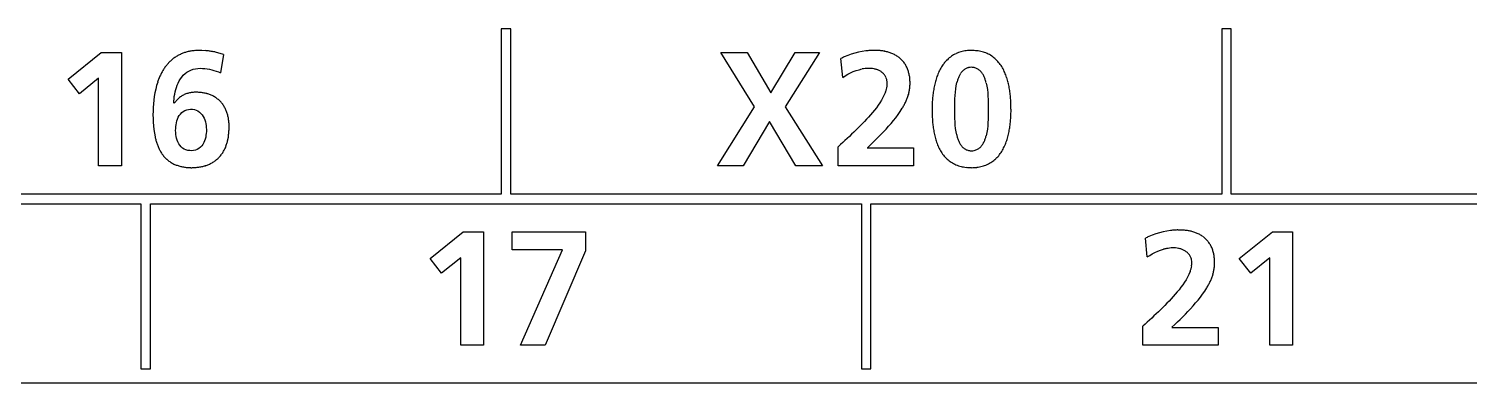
# Model space of a CAD drawing. Extents: x 168 to 388, y 259 to 356.
# Drawn here: x 300.67 to 315.9, y 333.77 to 337.52 of the extents above; entities that cross this region are included whole.
import ezdxf

# ---------------------------------------------------------------- set-up
doc = ezdxf.new("R2010")
doc.units = 0
doc.header["$MEASUREMENT"] = 0
doc.layers.get('0').update_dxf_attribs({"linetype": 'CONTINUOUS'})

msp = doc.modelspace()

# ---------------------------------------------------------------- linework, layer by layer
at = {"color": 7, "linetype": 'Continuous'}
for p, q in [((305.764, 337.518), (305.665, 337.518)), ((305.665, 337.518), (305.665, 335.767)), ((305.764, 335.767), (305.764, 337.518)), ((313.384, 337.518), (313.284, 337.518)), ((313.284, 337.518), (313.284, 335.767)), ((313.384, 335.767), (313.384, 337.518)), ((301.083, 336.986), (301.434, 337.268)), ((301.434, 337.268), (301.647, 337.268)), ((301.647, 337.268), (301.647, 336.069)), ((302.538, 337.286), (302.499, 337.288)), ((302.691, 337.257), (302.654, 337.267)), ((302.726, 337.246), (302.691, 337.257)), ((302.726, 337.246), (302.696, 337.052)), ((307.986, 337.268), (308.264, 337.268)), ((308.343, 336.693), (307.986, 337.268)), ((308.264, 337.268), (308.515, 336.84)), ((308.515, 336.84), (308.771, 337.268)), ((309.028, 337.268), (308.668, 336.693)), ((308.771, 337.268), (309.028, 337.268)), ((309.328, 337.235), (309.292, 337.22)), ((309.366, 337.248), (309.328, 337.235)), ((309.404, 337.26), (309.366, 337.248)), ((309.443, 337.27), (309.404, 337.26)), ((309.482, 337.277), (309.443, 337.27)), ((309.521, 337.283), (309.482, 337.277)), ((302.361, 337.07), (302.383, 337.081)), ((302.383, 337.081), (302.407, 337.089)), ((302.407, 337.089), (302.431, 337.095)), ((302.431, 337.095), (302.455, 337.098)), ((302.455, 337.098), (302.48, 337.1)), ((302.48, 337.1), (302.504, 337.099)), ((302.504, 337.099), (302.529, 337.098)), ((302.529, 337.098), (302.554, 337.095)), ((302.554, 337.095), (302.578, 337.09)), ((302.578, 337.09), (302.602, 337.085)), ((302.602, 337.085), (302.626, 337.078)), ((302.626, 337.078), (302.65, 337.07)), ((309.275, 337.004), (309.256, 337.203)), ((309.387, 337.064), (309.417, 337.076)), ((309.417, 337.076), (309.448, 337.085)), ((309.448, 337.085), (309.479, 337.093)), ((301.203, 336.83), (301.083, 336.986)), ((301.406, 336.995), (301.203, 336.83)), ((301.406, 336.069), (301.406, 336.995)), ((302.031, 336.953), (302.019, 336.916)), ((302.238, 336.921), (302.248, 336.944)), ((302.248, 336.944), (302.259, 336.966)), ((302.259, 336.966), (302.272, 336.987)), ((302.272, 336.987), (302.286, 337.007)), ((302.286, 337.007), (302.302, 337.026)), ((302.302, 337.026), (302.32, 337.043)), ((302.32, 337.043), (302.34, 337.058)), ((302.34, 337.058), (302.361, 337.07)), ((302.65, 337.07), (302.673, 337.061)), ((302.673, 337.061), (302.696, 337.052)), ((309.275, 337.004), (309.302, 337.021)), ((309.302, 337.021), (309.33, 337.036)), ((309.33, 337.036), (309.358, 337.051)), ((309.358, 337.051), (309.387, 337.064)), ((310.476, 336.915), (310.483, 336.949)), ((310.792, 336.944), (310.799, 336.91)), ((301.995, 336.802), (301.99, 336.763)), ((302.002, 336.841), (301.995, 336.802)), ((302.01, 336.879), (302.002, 336.841)), ((302.019, 336.916), (302.01, 336.879)), ((302.202, 336.753), (302.204, 336.777)), ((302.204, 336.777), (302.207, 336.802)), ((302.207, 336.802), (302.211, 336.826)), ((302.211, 336.826), (302.216, 336.851)), ((302.216, 336.851), (302.222, 336.874)), ((302.222, 336.874), (302.229, 336.898)), ((302.229, 336.898), (302.238, 336.921)), ((309.701, 336.79), (309.685, 336.762)), ((309.715, 336.819), (309.701, 336.79)), ((309.728, 336.848), (309.715, 336.819)), ((310.461, 336.742), (310.462, 336.777)), ((310.462, 336.777), (310.464, 336.812)), ((310.464, 336.812), (310.467, 336.846)), ((310.467, 336.846), (310.471, 336.881)), ((310.471, 336.881), (310.476, 336.915)), ((310.799, 336.91), (310.805, 336.875)), ((310.805, 336.875), (310.808, 336.841)), ((310.808, 336.841), (310.811, 336.806)), ((310.811, 336.806), (310.813, 336.771)), ((310.813, 336.771), (310.814, 336.735)), ((301.982, 336.646), (301.981, 336.607)), ((301.983, 336.685), (301.982, 336.646)), ((301.986, 336.724), (301.983, 336.685)), ((301.99, 336.763), (301.986, 336.724)), ((302.201, 336.729), (302.202, 336.753)), ((302.271, 336.616), (302.285, 336.631)), ((302.285, 336.631), (302.301, 336.644)), ((302.301, 336.644), (302.319, 336.654)), ((302.319, 336.654), (302.338, 336.661)), ((302.338, 336.661), (302.358, 336.665)), ((302.358, 336.665), (302.378, 336.667)), ((302.378, 336.667), (302.399, 336.666)), ((302.399, 336.666), (302.419, 336.663)), ((302.419, 336.663), (302.438, 336.657)), ((302.438, 336.657), (302.457, 336.648)), ((302.457, 336.648), (302.474, 336.637)), ((302.474, 336.637), (302.489, 336.623)), ((302.489, 336.623), (302.502, 336.607)), ((307.95, 336.069), (308.343, 336.693)), ((308.668, 336.693), (309.061, 336.069)), ((309.591, 336.633), (309.57, 336.608)), ((309.611, 336.658), (309.591, 336.633)), ((309.631, 336.683), (309.611, 336.658)), ((309.65, 336.709), (309.631, 336.683)), ((309.668, 336.735), (309.65, 336.709)), ((309.685, 336.762), (309.668, 336.735)), ((309.86, 336.609), (309.883, 336.642)), ((309.883, 336.642), (309.904, 336.676)), ((310.46, 336.672), (310.461, 336.707)), ((310.46, 336.637), (310.46, 336.672)), ((310.461, 336.602), (310.46, 336.637)), ((310.461, 336.707), (310.461, 336.742)), ((310.814, 336.735), (310.814, 336.7)), ((310.814, 336.7), (310.814, 336.665)), ((310.814, 336.665), (310.814, 336.629)), ((310.814, 336.629), (310.814, 336.594)), ((301.981, 336.607), (301.982, 336.568)), ((301.982, 336.568), (301.983, 336.529)), ((301.983, 336.529), (301.986, 336.49)), ((301.986, 336.49), (301.99, 336.451)), ((302.222, 336.461), (302.223, 336.482)), ((302.223, 336.482), (302.226, 336.502)), ((302.226, 336.502), (302.229, 336.522)), ((302.229, 336.522), (302.234, 336.542)), ((302.234, 336.542), (302.241, 336.563)), ((302.241, 336.563), (302.249, 336.581)), ((302.249, 336.581), (302.258, 336.599)), ((302.258, 336.599), (302.271, 336.616)), ((302.502, 336.607), (302.513, 336.59)), ((302.513, 336.59), (302.522, 336.572)), ((302.522, 336.572), (302.529, 336.553)), ((302.529, 336.553), (302.535, 336.533)), ((302.535, 336.533), (302.54, 336.513)), ((302.54, 336.513), (302.543, 336.493)), ((302.543, 336.493), (302.545, 336.473)), ((302.545, 336.473), (302.546, 336.452)), ((308.501, 336.537), (308.221, 336.069)), ((308.778, 336.069), (308.501, 336.537)), ((309.438, 336.468), (309.415, 336.446)), ((309.461, 336.491), (309.438, 336.468)), ((309.483, 336.514), (309.461, 336.491)), ((309.505, 336.537), (309.483, 336.514)), ((309.527, 336.56), (309.505, 336.537)), ((309.549, 336.584), (309.527, 336.56)), ((309.57, 336.608), (309.549, 336.584)), ((309.733, 336.457), (309.76, 336.486)), ((309.76, 336.486), (309.786, 336.516)), ((309.786, 336.516), (309.812, 336.546)), ((309.812, 336.546), (309.837, 336.577)), ((309.837, 336.577), (309.86, 336.609)), ((310.461, 336.567), (310.461, 336.602)), ((310.463, 336.532), (310.461, 336.567)), ((310.465, 336.497), (310.463, 336.532)), ((310.469, 336.463), (310.465, 336.497)), ((310.809, 336.49), (310.805, 336.455)), ((310.811, 336.525), (310.809, 336.49)), ((310.813, 336.559), (310.811, 336.525)), ((310.814, 336.594), (310.813, 336.559)), ((301.99, 336.451), (301.996, 336.413)), ((301.996, 336.413), (302.003, 336.374)), ((302.221, 336.44), (302.222, 336.461)), ((302.222, 336.42), (302.221, 336.44)), ((302.224, 336.399), (302.222, 336.42)), ((302.227, 336.379), (302.224, 336.399)), ((302.231, 336.359), (302.227, 336.379)), ((302.237, 336.339), (302.231, 336.359)), ((302.244, 336.32), (302.237, 336.339)), ((302.253, 336.302), (302.244, 336.32)), ((302.527, 336.331), (302.519, 336.313)), ((302.534, 336.351), (302.527, 336.331)), ((302.539, 336.371), (302.534, 336.351)), ((302.542, 336.391), (302.539, 336.371)), ((302.545, 336.411), (302.542, 336.391)), ((302.546, 336.432), (302.545, 336.411)), ((302.546, 336.452), (302.546, 336.432)), ((309.275, 336.314), (309.251, 336.292)), ((309.299, 336.336), (309.275, 336.314)), ((309.322, 336.358), (309.299, 336.336)), ((309.346, 336.379), (309.322, 336.358)), ((309.369, 336.401), (309.346, 336.379)), ((309.392, 336.423), (309.369, 336.401)), ((309.415, 336.446), (309.392, 336.423)), ((309.565, 336.287), (309.593, 336.315)), ((309.593, 336.315), (309.622, 336.343)), ((309.622, 336.343), (309.65, 336.371)), ((309.65, 336.371), (309.678, 336.399)), ((309.678, 336.399), (309.706, 336.428)), ((309.706, 336.428), (309.733, 336.457)), ((310.474, 336.429), (310.469, 336.463)), ((310.481, 336.394), (310.474, 336.429)), ((310.799, 336.42), (310.792, 336.386)), ((310.805, 336.455), (310.799, 336.42)), ((302.265, 336.285), (302.253, 336.302)), ((302.278, 336.27), (302.265, 336.285)), ((302.294, 336.256), (302.278, 336.27)), ((302.311, 336.245), (302.294, 336.256)), ((302.33, 336.237), (302.311, 336.245)), ((302.349, 336.231), (302.33, 336.237)), ((302.37, 336.228), (302.349, 336.231)), ((302.39, 336.227), (302.37, 336.228)), ((302.41, 336.229), (302.39, 336.227)), ((302.43, 336.233), (302.41, 336.229)), ((302.45, 336.241), (302.43, 336.233)), ((302.467, 336.251), (302.45, 336.241)), ((302.483, 336.264), (302.467, 336.251)), ((302.497, 336.279), (302.483, 336.264)), ((302.509, 336.295), (302.497, 336.279)), ((302.519, 336.313), (302.509, 336.295)), ((309.251, 336.292), (309.228, 336.27)), ((309.228, 336.069), (309.228, 336.27)), ((309.535, 336.258), (310.025, 336.258)), ((309.536, 336.259), (309.565, 336.287)), ((310.025, 336.258), (310.025, 336.069)), ((301.647, 336.069), (301.406, 336.069)), ((308.221, 336.069), (307.95, 336.069)), ((309.061, 336.069), (308.778, 336.069)), ((310.025, 336.069), (309.228, 336.069)), ((305.665, 335.767), (298.145, 335.767)), ((313.284, 335.767), (305.764, 335.767)), ((320.904, 335.767), (313.384, 335.767)), ((294.334, 335.667), (301.854, 335.667)), ((301.854, 335.667), (301.854, 333.918)), ((301.954, 333.918), (301.954, 335.667)), ((301.954, 335.667), (309.474, 335.667)), ((309.474, 335.667), (309.474, 333.918)), ((309.574, 333.918), (309.574, 335.667)), ((309.574, 335.667), (317.094, 335.667)), ((304.913, 335.086), (305.263, 335.368)), ((305.263, 335.368), (305.476, 335.368)), ((305.476, 335.368), (305.476, 334.169)), ((305.781, 335.179), (305.781, 335.368)), ((305.781, 335.368), (306.554, 335.368)), ((306.554, 335.368), (306.554, 335.169)), ((312.495, 335.103), (312.476, 335.302)), ((312.549, 335.335), (312.512, 335.319)), ((312.586, 335.348), (312.549, 335.335)), ((312.624, 335.36), (312.586, 335.348)), ((312.663, 335.369), (312.624, 335.36)), ((312.702, 335.377), (312.663, 335.369)), ((312.741, 335.383), (312.702, 335.377)), ((313.469, 335.086), (313.82, 335.368)), ((313.82, 335.368), (314.033, 335.368)), ((314.033, 335.368), (314.033, 334.169)), ((305.236, 335.095), (305.033, 334.93)), ((305.236, 334.169), (305.236, 335.095)), ((306.312, 335.179), (305.781, 335.179)), ((305.867, 334.169), (306.312, 335.179)), ((306.554, 335.169), (306.128, 334.169)), ((312.495, 335.103), (312.521, 335.119)), ((312.521, 335.119), (312.549, 335.135)), ((312.549, 335.135), (312.577, 335.15)), ((312.577, 335.15), (312.606, 335.163)), ((312.606, 335.163), (312.636, 335.175)), ((312.636, 335.175), (312.667, 335.184)), ((313.792, 335.095), (313.59, 334.93)), ((313.792, 334.169), (313.792, 335.095)), ((305.033, 334.93), (304.913, 335.086)), ((312.949, 334.948), (312.936, 334.919)), ((313.59, 334.93), (313.469, 335.086)), ((312.871, 334.809), (312.852, 334.783)), ((312.889, 334.835), (312.871, 334.809)), ((312.906, 334.862), (312.889, 334.835)), ((312.922, 334.89), (312.906, 334.862)), ((312.936, 334.919), (312.922, 334.89)), ((312.748, 334.66), (312.726, 334.637)), ((312.77, 334.684), (312.748, 334.66)), ((312.791, 334.708), (312.77, 334.684)), ((312.812, 334.733), (312.791, 334.708)), ((312.832, 334.757), (312.812, 334.733)), ((312.852, 334.783), (312.832, 334.757)), ((313.007, 334.616), (313.033, 334.646)), ((313.033, 334.646), (313.057, 334.677)), ((313.057, 334.677), (313.081, 334.709)), ((313.081, 334.709), (313.104, 334.742)), ((313.104, 334.742), (313.125, 334.776)), ((312.59, 334.501), (312.566, 334.479)), ((312.613, 334.523), (312.59, 334.501)), ((312.636, 334.545), (312.613, 334.523)), ((312.659, 334.568), (312.636, 334.545)), ((312.682, 334.591), (312.659, 334.568)), ((312.704, 334.614), (312.682, 334.591)), ((312.726, 334.637), (312.704, 334.614)), ((312.871, 334.47), (312.899, 334.499)), ((312.899, 334.499), (312.926, 334.527)), ((312.926, 334.527), (312.954, 334.556)), ((312.954, 334.556), (312.981, 334.586)), ((312.981, 334.586), (313.007, 334.616)), ((312.472, 334.392), (312.449, 334.37)), ((312.449, 334.169), (312.449, 334.37)), ((312.496, 334.414), (312.472, 334.392)), ((312.519, 334.436), (312.496, 334.414)), ((312.543, 334.457), (312.519, 334.436)), ((312.566, 334.479), (312.543, 334.457)), ((312.756, 334.358), (313.245, 334.358)), ((312.757, 334.359), (312.786, 334.387)), ((312.786, 334.387), (312.814, 334.415)), ((312.814, 334.415), (312.842, 334.442)), ((312.842, 334.442), (312.871, 334.47)), ((313.245, 334.358), (313.245, 334.169)), ((305.476, 334.169), (305.236, 334.169)), ((306.128, 334.169), (305.867, 334.169)), ((313.245, 334.169), (312.449, 334.169)), ((314.033, 334.169), (313.792, 334.169)), ((301.854, 333.918), (301.954, 333.918)), ((309.474, 333.918), (309.574, 333.918)), ((387.315, 333.767), (270.365, 333.767))]:
    msp.add_line(p, q, dxfattribs=at)
for centre, radius, start, end in [((302.435, 336.89), 0.393, 120.493, 126.1768), ((302.437, 336.887), 0.397, 114.8652, 120.4965), ((302.442, 336.877), 0.408, 109.3607, 114.8367), ((302.451, 336.85), 0.437, 104.2478, 109.3628), ((302.459, 336.821), 0.467, 99.4576, 104.2489), ((302.467, 336.768), 0.521, 95.1535, 99.4483), ((302.474, 336.697), 0.591, 91.3725, 95.1567), ((302.476, 336.59), 0.698, 88.1464, 91.3486), ((302.478, 336.54), 0.749, 82.381, 85.4088), ((302.48, 336.557), 0.731, 79.3167, 82.3746), ((302.48, 336.558), 0.731, 76.2542, 79.3143), ((309.613, 336.521), 0.768, 93.9512, 96.9219), ((309.612, 336.546), 0.743, 90.8884, 93.9586), ((309.611, 336.618), 0.671, 87.5063, 90.9043), ((309.615, 336.709), 0.58, 83.5735, 87.5087), ((309.623, 336.785), 0.504, 79.0523, 83.5815), ((309.635, 336.847), 0.44, 73.9285, 79.0524), ((309.651, 336.902), 0.383, 67.9753, 73.9362), ((309.668, 336.944), 0.338, 61.2173, 67.9714), ((309.685, 336.974), 0.303, 53.6825, 61.2034), ((310.617, 336.951), 0.336, 124.9136, 134.5187), ((310.611, 336.959), 0.326, 115.0135, 124.903), ((310.617, 336.946), 0.341, 105.4466, 114.9122), ((310.626, 336.911), 0.377, 96.8611, 105.4245), ((310.636, 336.828), 0.461, 89.847, 96.8562), ((310.638, 336.818), 0.47, 83.1975, 90.0645), ((310.646, 336.885), 0.403, 75.1926, 83.1998), ((310.658, 336.931), 0.356, 66.1238, 75.197), ((310.669, 336.958), 0.327, 56.1453, 66.0323), ((310.667, 336.954), 0.33, 46.3858, 56.1563), ((302.54, 336.806), 0.528, 146.932, 151.1647), ((302.5, 336.832), 0.481, 142.2888, 146.9349), ((302.469, 336.856), 0.441, 137.2141, 142.2851), ((302.452, 336.872), 0.418, 131.8626, 137.2133), ((302.436, 336.889), 0.395, 126.2034, 131.864), ((309.608, 336.509), 0.778, 113.976, 116.9059), ((309.555, 336.708), 0.392, 96.4204, 101.104), ((309.552, 336.738), 0.361, 91.3795, 96.465), ((309.55, 336.804), 0.295, 85.163, 91.3831), ((309.553, 336.841), 0.259, 78.0092, 85.1077), ((309.558, 336.863), 0.236, 70.2911, 78.0627), ((309.569, 336.893), 0.204, 61.317, 70.3146), ((309.697, 336.991), 0.282, 45.6009, 53.685), ((309.701, 336.995), 0.277, 37.4944, 45.5805), ((309.695, 336.99), 0.285, 29.4235, 37.4373), ((309.677, 336.98), 0.305, 21.9339, 29.417), ((309.646, 336.968), 0.338, 15.1892, 21.9367), ((310.772, 336.84), 0.529, 150.3573, 156.4661), ((310.697, 336.883), 0.442, 143.0682, 150.3734), ((310.647, 336.921), 0.379, 134.5286, 143.0484), ((310.636, 336.981), 0.13, 119.3023, 134.6746), ((310.63, 336.991), 0.118, 102.6744, 119.2721), ((310.636, 336.966), 0.144, 88.6334, 102.5592), ((310.637, 336.969), 0.141, 74.8636, 89.0956), ((310.641, 336.986), 0.123, 58.3286, 74.6085), ((310.635, 336.977), 0.134, 43.4601, 58.3767), ((310.643, 336.929), 0.365, 37.4981, 46.3358), ((310.599, 336.896), 0.421, 29.7991, 37.4709), ((310.525, 336.853), 0.506, 23.4307, 29.8122), ((302.711, 336.727), 0.718, 158.4536, 161.5701), ((302.646, 336.752), 0.647, 155.0051, 158.4605), ((302.587, 336.78), 0.582, 151.1654, 155.0059), ((309.583, 336.92), 0.174, 50.7544, 61.3415), ((309.598, 336.938), 0.15, 38.4994, 50.7488), ((309.607, 336.945), 0.139, 25.212, 38.445), ((309.603, 336.943), 0.143, 12.2881, 25.1163), ((309.583, 336.939), 0.163, 1.0119, 12.2558), ((309.549, 336.939), 0.197, 351.6719, 0.9845), ((309.59, 336.953), 0.396, 9.4015, 15.1615), ((309.525, 336.942), 0.463, 4.5319, 9.4631), ((309.55, 336.942), 0.437, 354.2566, 359.4806), ((309.536, 336.942), 0.451, 359.4783, 4.5402), ((311.115, 336.726), 0.891, 165.791, 169.4164), ((310.983, 336.76), 0.754, 161.5293, 165.8102), ((310.87, 336.797), 0.636, 156.4612, 161.5411), ((310.904, 336.847), 0.433, 161.6315, 166.2645), ((310.802, 336.881), 0.326, 155.5053, 161.6622), ((310.716, 336.92), 0.231, 146.8545, 155.5286), ((310.662, 336.956), 0.166, 134.8896, 146.9754), ((310.605, 336.948), 0.176, 31.9421, 43.3329), ((310.55, 336.914), 0.241, 23.7312, 32.0398), ((310.461, 336.874), 0.338, 17.849, 23.7797), ((310.357, 336.841), 0.447, 13.3805, 17.8605), ((310.428, 336.812), 0.611, 18.1508, 23.4337), ((310.309, 336.772), 0.737, 13.7916, 18.1744), ((310.164, 336.736), 0.886, 10.1575, 13.7998), ((302.44, 336.572), 0.281, 131.0773, 139.0453), ((302.418, 336.598), 0.247, 121.9924, 131.0444), ((302.412, 336.606), 0.237, 112.628, 121.9312), ((302.418, 336.591), 0.253, 103.7367, 112.5765), ((302.428, 336.55), 0.296, 96.1407, 103.7069), ((302.436, 336.474), 0.372, 89.9519, 96.0429), ((302.438, 336.372), 0.474, 85.4961, 90.2179), ((302.44, 336.402), 0.444, 80.4603, 85.4995), ((302.449, 336.455), 0.39, 74.7484, 80.4855), ((302.461, 336.498), 0.345, 68.2461, 74.7335), ((302.473, 336.527), 0.314, 61.116, 68.2477), ((302.482, 336.544), 0.295, 53.4381, 61.1106), ((302.487, 336.551), 0.286, 45.5804, 53.3955), ((309.411, 336.969), 0.339, 339.1683, 344.5879), ((309.49, 336.947), 0.257, 344.5303, 351.684), ((309.403, 336.993), 0.592, 335.358, 339.2107), ((309.472, 336.967), 0.518, 339.1952, 343.5971), ((309.543, 336.946), 0.445, 343.5931, 348.7207), ((309.569, 336.94), 0.418, 348.8023, 354.2611), ((311.565, 336.667), 1.345, 175.2813, 177.6821), ((311.403, 336.681), 1.182, 172.5698, 175.3011), ((311.245, 336.702), 1.023, 169.4157, 172.5725), ((310.012, 336.709), 1.041, 7.0577, 10.1607), ((309.838, 336.687), 1.216, 4.4149, 7.0701), ((309.647, 336.672), 1.408, 2.1239, 4.4177), ((302.479, 336.538), 0.333, 138.9153, 145.6411), ((302.486, 336.55), 0.288, 37.7889, 45.5614), ((302.474, 336.541), 0.303, 30.404, 37.7917), ((302.451, 336.528), 0.328, 23.5833, 30.3915), ((302.42, 336.514), 0.363, 17.4117, 23.5711), ((302.375, 336.5), 0.41, 11.8311, 17.4154), ((309.243, 337.073), 0.771, 329.0183, 331.9765), ((309.329, 337.027), 0.674, 331.9726, 335.3583), ((311.508, 336.669), 1.288, 177.6758, 180.1825), ((311.752, 336.659), 1.532, 179.7665, 181.9075), ((309.489, 336.666), 1.565, 0.0649, 2.1275), ((309.498, 336.665), 1.557, 358.0338, 0.1074), ((302.333, 336.491), 0.453, 6.8956, 11.8379), ((302.264, 336.483), 0.523, 2.5822, 6.8617), ((302.107, 336.477), 0.679, 355.9266, 359.2183), ((302.132, 336.477), 0.655, 359.1712, 2.5876), ((311.808, 336.66), 1.588, 181.8763, 183.9096), ((311.476, 336.637), 1.255, 183.9027, 186.4751), ((311.259, 336.613), 1.036, 186.4775, 189.5926), ((310.025, 336.625), 1.028, 349.8278, 352.9692), ((309.864, 336.646), 1.19, 352.955, 355.6684), ((309.691, 336.659), 1.364, 355.6666, 358.034), ((302.672, 336.522), 0.685, 192.4537, 195.7164), ((302.579, 336.496), 0.588, 195.7137, 199.5144), ((302.335, 336.435), 0.447, 339.2637, 344.2621), ((302.28, 336.45), 0.504, 344.2609, 348.698), ((302.208, 336.464), 0.578, 348.6994, 352.5686), ((302.125, 336.475), 0.661, 352.5487, 355.9308), ((311.097, 336.585), 0.872, 189.5806, 193.2841), ((310.944, 336.549), 0.715, 193.2803, 197.7958), ((310.819, 336.509), 0.584, 197.7741, 203.3051), ((310.921, 336.495), 0.452, 192.8354, 197.2705), ((310.813, 336.461), 0.339, 197.2627, 203.1778), ((310.724, 336.422), 0.241, 203.1137, 211.4255), ((310.567, 336.415), 0.223, 325.7887, 334.7756), ((310.487, 336.453), 0.312, 334.7532, 341.1852), ((310.39, 336.486), 0.414, 341.154, 345.9966), ((310.433, 336.525), 0.607, 336.4332, 341.7486), ((310.317, 336.563), 0.73, 341.7264, 346.152), ((310.175, 336.598), 0.875, 346.1421, 349.8307), ((302.506, 336.47), 0.511, 199.5097, 203.8859), ((302.443, 336.442), 0.442, 203.8824, 208.943), ((302.397, 336.417), 0.39, 208.9482, 214.6869), ((302.363, 336.393), 0.349, 214.6834, 221.098), ((302.346, 336.378), 0.325, 221.137, 228.0576), ((302.45, 336.375), 0.317, 313.6893, 320.7489), ((302.437, 336.386), 0.334, 320.7743, 327.4623), ((302.415, 336.4), 0.36, 327.4716, 333.6842), ((302.379, 336.418), 0.401, 333.6818, 339.2654), ((310.725, 336.468), 0.481, 203.2955, 210.0057), ((310.654, 336.427), 0.399, 209.9997, 218.0927), ((310.615, 336.396), 0.349, 218.1031, 227.347), ((310.668, 336.388), 0.176, 211.3388, 222.7539), ((310.636, 336.359), 0.133, 222.8592, 237.9442), ((310.63, 336.349), 0.121, 237.8976, 254.4258), ((310.635, 336.369), 0.142, 254.7367, 268.8868), ((310.636, 336.378), 0.151, 268.4131, 281.7221), ((310.641, 336.353), 0.125, 281.7859, 298.2023), ((310.638, 336.359), 0.132, 298.2185, 313.3681), ((310.616, 336.381), 0.163, 313.6184, 325.8863), ((310.643, 336.409), 0.366, 313.6238, 322.4499), ((310.6, 336.442), 0.42, 322.4739, 330.0301), ((310.528, 336.483), 0.503, 330.0194, 336.4356), ((302.336, 336.368), 0.311, 228.052, 235.2377), ((302.34, 336.374), 0.318, 235.2903, 242.3187), ((302.347, 336.387), 0.334, 242.3116, 249.0151), ((302.359, 336.419), 0.367, 249.0413, 255.1327), ((302.371, 336.463), 0.413, 255.1284, 260.5457), ((302.381, 336.521), 0.472, 260.5513, 265.2894), ((302.387, 336.603), 0.554, 265.2887, 269.3251), ((302.389, 336.65), 0.602, 269.2453, 272.963), ((302.392, 336.587), 0.538, 272.9615, 277.1178), ((302.399, 336.529), 0.479, 277.1045, 281.7689), ((302.412, 336.47), 0.42, 281.7676, 287.0941), ((302.424, 336.429), 0.376, 287.1017, 293.0454), ((302.438, 336.397), 0.342, 293.0446, 299.5915), ((302.447, 336.381), 0.323, 299.6012, 306.5168), ((302.453, 336.373), 0.313, 306.55, 313.6938), ((310.597, 336.378), 0.324, 227.4499, 237.4023), ((310.597, 336.378), 0.324, 237.3999, 247.3519), ((310.613, 336.416), 0.365, 247.3923, 256.2424), ((310.626, 336.469), 0.42, 256.2492, 263.9439), ((310.634, 336.551), 0.502, 263.9414, 270.3727), ((310.636, 336.537), 0.489, 270.1548, 276.7626), ((310.647, 336.45), 0.401, 276.7655, 284.813), ((310.658, 336.406), 0.355, 284.8251, 293.9212), ((310.669, 336.382), 0.329, 294.0085, 303.8312), ((310.667, 336.383), 0.331, 303.825, 313.5837), ((312.828, 334.608), 0.778, 113.9725, 116.9032), ((312.834, 334.621), 0.768, 93.9492, 96.92), ((312.832, 334.646), 0.743, 90.888, 93.9586), ((312.831, 334.717), 0.671, 87.5062, 90.9045), ((312.835, 334.808), 0.58, 83.5736, 87.5069), ((312.844, 334.884), 0.504, 79.0553, 83.5802), ((312.856, 334.946), 0.441, 73.9401, 79.0574), ((312.872, 335.001), 0.383, 67.9975, 73.9478), ((312.889, 335.043), 0.338, 61.2522, 67.993), ((312.905, 335.073), 0.304, 53.7333, 61.2395), ((312.918, 335.09), 0.283, 45.6653, 53.7361), ((312.921, 335.094), 0.277, 37.5382, 45.644), ((312.915, 335.09), 0.285, 29.4694, 37.4809), ((312.784, 334.765), 0.435, 101.2859, 105.6265), ((312.776, 334.806), 0.393, 96.5995, 101.2719), ((312.773, 334.836), 0.364, 91.5911, 96.6422), ((312.771, 334.902), 0.297, 85.414, 91.5942), ((312.774, 334.94), 0.259, 78.2775, 85.3627), ((312.778, 334.961), 0.238, 70.5948, 78.3296), ((312.789, 334.992), 0.205, 61.3833, 70.6293), ((312.804, 335.019), 0.174, 50.8262, 61.4037), ((312.819, 335.038), 0.15, 38.5805, 50.8222), ((312.828, 335.045), 0.139, 25.2929, 38.5259), ((312.824, 335.043), 0.143, 12.3607, 25.1987), ((312.898, 335.08), 0.305, 21.9753, 29.4621), ((312.867, 335.068), 0.338, 15.2244, 21.9797), ((312.812, 335.053), 0.395, 9.4245, 15.1948), ((312.746, 335.041), 0.462, 4.5461, 9.4879), ((312.632, 335.068), 0.339, 339.1933, 344.6203), ((312.711, 335.047), 0.257, 344.5622, 351.7292), ((312.804, 335.039), 0.163, 1.0725, 12.3294), ((312.77, 335.038), 0.197, 351.7171, 1.0448), ((312.764, 335.046), 0.444, 343.575, 348.7067), ((312.79, 335.04), 0.417, 348.7867, 354.2519), ((312.772, 335.042), 0.436, 354.2482, 359.4809), ((312.757, 335.042), 0.451, 359.4778, 4.5525), ((312.464, 335.173), 0.771, 328.9967, 331.9535), ((312.55, 335.127), 0.674, 331.9522, 335.3374), ((312.624, 335.093), 0.592, 335.3352, 339.1888), ((312.694, 335.067), 0.518, 339.1732, 343.5773)]:
    msp.add_arc(centre, radius, start, end, dxfattribs=at)

doc.saveas('drawing.dxf')
